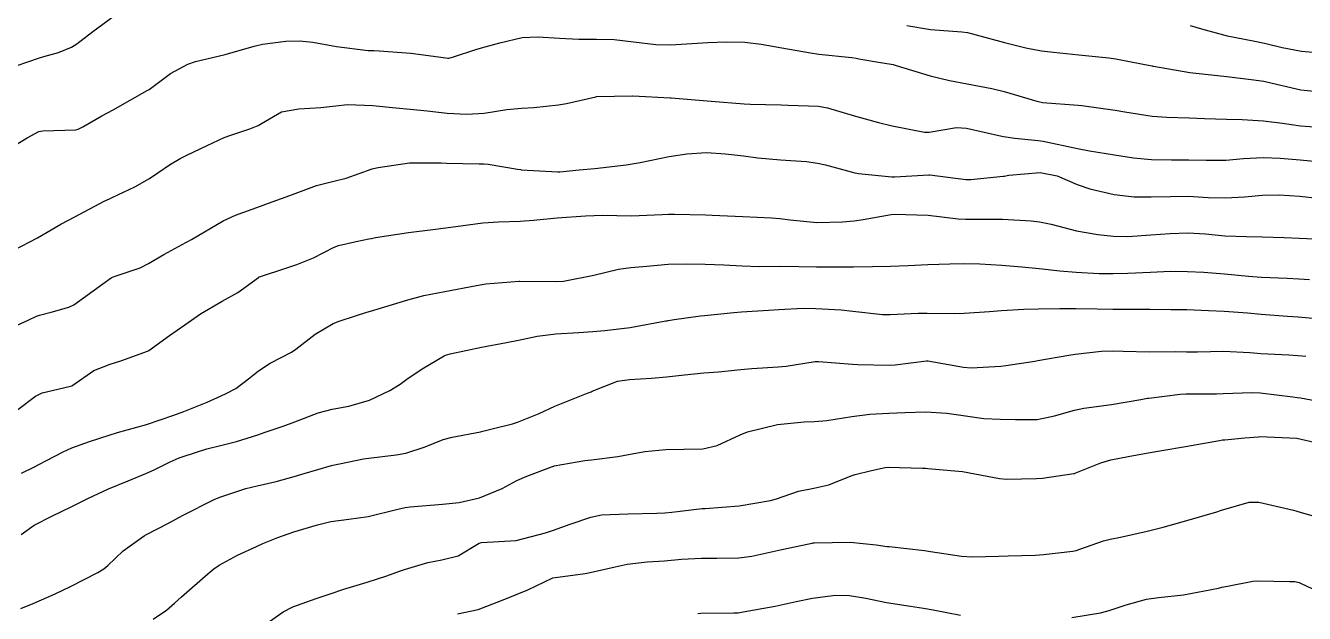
# Model space of a CAD drawing. Header units: metres. Extents: x 307586 to 320046, y 7427249 to 7434250.
# Drawn here: x 319662.3 to 319731.2, y 7429329.7 to 7429361.4 of the extents above; entities that cross this region are included whole.
import ezdxf

# ---------------------------------------------------------------- set-up
doc = ezdxf.new("R2010")
doc.units = ezdxf.units.M
doc.header["$MEASUREMENT"] = 0
doc.layers.add('Curvas de Nivel 1m', color=11, linetype='Continuous')
doc.layers.add('Curvas de Nivel 5m', color=15, linetype='Continuous')

msp = doc.modelspace()

# ---------------------------------------------------------------- linework, layer by layer
at = {"layer": 'Curvas de Nivel 1m', "flags": 128}
for points, elevation in [([(319661.754, 7429359.187), (319663.008, 7429359.621), (319663.244, 7429359.684), (319664.025, 7429359.91), (319664.729, 7429360.189), (319665.018, 7429360.373), (319665.879, 7429361.036), (319667.033, 7429361.88)], 856), ([(319709.75, 7429361.363), (319711.031, 7429361.133), (319712.715, 7429361.01), (319713.029, 7429360.973), (319713.484, 7429360.86), (319715.024, 7429360.432), (319716.164, 7429360.146), (319717.02, 7429359.99), (319717.669, 7429359.92), (319719.018, 7429359.784), (319720.639, 7429359.612), (319721.016, 7429359.554), (319721.292, 7429359.502), (319722.873, 7429359.202), (319722.988, 7429359.176), (319723.013, 7429359.174), (319723.046, 7429359.166), (319725.009, 7429358.832), (319726.498, 7429358.655), (319727.007, 7429358.603), (319728.321, 7429358.451), (319729.005, 7429358.351), (319729.991, 7429358.132), (319731.001, 7429357.891), (319731.72, 7429357.819)], 856), ([(319660.948, 7429354.466), (319662.335, 7429355.307), (319662.96, 7429355.641), (319663.191, 7429355.687), (319664.961, 7429355.729), (319665.096, 7429355.764), (319665.338, 7429355.896), (319666.363, 7429356.492), (319666.972, 7429356.82), (319668.813, 7429357.853), (319668.92, 7429357.914), (319668.985, 7429357.962), (319670.062, 7429358.774), (319671.005, 7429359.28), (319671.408, 7429359.423), (319673.013, 7429359.8), (319674.566, 7429360.236), (319675.019, 7429360.348), (319676.274, 7429360.513), (319677.021, 7429360.527), (319677.728, 7429360.457), (319679.018, 7429360.219), (319680.714, 7429360.015), (319681.016, 7429360.005), (319681.308, 7429359.998), (319683.015, 7429359.862), (319684.513, 7429359.665), (319685.012, 7429359.596), (319685.071, 7429359.6), (319685.257, 7429359.658), (319686.574, 7429360.088), (319687.019, 7429360.208), (319687.819, 7429360.426), (319689.024, 7429360.706), (319689.872, 7429360.754), (319691.024, 7429360.679), (319692.066, 7429360.617), (319693.024, 7429360.618), (319693.977, 7429360.597), (319695.022, 7429360.479), (319696.222, 7429360.327), (319697.021, 7429360.309), (319697.887, 7429360.372), (319699.022, 7429360.443), (319700.019, 7429360.484), (319701.023, 7429360.459), (319701.908, 7429360.343), (319703.02, 7429360.155), (319704.567, 7429359.875), (319705.017, 7429359.807), (319706.789, 7429359.628), (319707.015, 7429359.589), (319707.171, 7429359.554), (319708.233, 7429359.382), (319708.909, 7429359.269), (319709.012, 7429359.249), (319709.177, 7429359.203), (319711.006, 7429358.637), (319712.059, 7429358.389), (319713.002, 7429358.221), (319714.337, 7429357.97), (319714.998, 7429357.807), (319716.77, 7429357.282), (319716.992, 7429357.218), (319717.063, 7429357.208), (319718.99, 7429357.069), (319719.186, 7429357.052), (319720.986, 7429356.798), (319721.501, 7429356.707), (319722.982, 7429356.465), (319723.764, 7429356.41), (319724.981, 7429356.382), (319725.798, 7429356.351), (319726.98, 7429356.311), (319727.834, 7429356.287), (319728.979, 7429356.214), (319730.012, 7429356.085), (319730.976, 7429355.958), (319732.212, 7429355.854)], 857), ([(319661.592, 7429349.23), (319662.893, 7429349.92), (319664.153, 7429350.655), (319664.904, 7429351.054), (319666.497, 7429351.884), (319666.775, 7429352.021), (319666.916, 7429352.086), (319668.133, 7429352.653), (319668.932, 7429353.117), (319669.374, 7429353.408), (319670.01, 7429353.839), (319670.592, 7429354.188), (319670.948, 7429354.366), (319672.032, 7429354.892), (319672.958, 7429355.312), (319673.314, 7429355.442), (319674.349, 7429355.786), (319674.783, 7429355.964), (319674.966, 7429356.076), (319676.045, 7429356.697), (319676.974, 7429356.867), (319678.162, 7429356.929), (319678.976, 7429357.036), (319679.607, 7429357.094), (319680.976, 7429357.037), (319682.207, 7429356.924), (319682.975, 7429356.856), (319683.894, 7429356.751), (319684.973, 7429356.631), (319686.036, 7429356.586), (319686.973, 7429356.64), (319688.186, 7429356.833), (319688.976, 7429356.909), (319689.65, 7429356.93), (319690.985, 7429357.079), (319691.41, 7429357.161), (319692.992, 7429357.521), (319693.028, 7429357.524), (319693.993, 7429357.55), (319694.963, 7429357.57), (319694.993, 7429357.57), (319695.66, 7429357.533), (319696.992, 7429357.465), (319697.051, 7429357.46), (319698.99, 7429357.291), (319699.203, 7429357.275), (319700.988, 7429357.141), (319701.327, 7429357.126), (319702.988, 7429357.08), (319703.353, 7429357.071), (319704.987, 7429357.012), (319705.477, 7429356.923), (319706.979, 7429356.476), (319708.224, 7429356.132), (319708.972, 7429355.957), (319710.704, 7429355.615), (319710.967, 7429355.616), (319712.438, 7429355.861), (319712.971, 7429355.83), (319714.873, 7429355.393), (319714.964, 7429355.375), (319715.585, 7429355.291), (319716.843, 7429355.153), (319716.962, 7429355.144), (319717.11, 7429355.12), (319718.958, 7429354.725), (319719.602, 7429354.598), (319720.954, 7429354.383), (319721.968, 7429354.23), (319722.952, 7429354.137), (319724.026, 7429354.116), (319724.952, 7429354.118), (319725.884, 7429354.098), (319726.952, 7429354.108), (319727.908, 7429354.186), (319728.954, 7429354.237), (319729.873, 7429354.202), (319730.953, 7429354.117), (319731.883, 7429354.027)], 858), ([(319660.831, 7429344.772), (319662.383, 7429345.471), (319662.841, 7429345.689), (319663.01, 7429345.749), (319663.634, 7429345.912), (319664.58, 7429346.169), (319664.847, 7429346.298), (319666.408, 7429347.427), (319666.862, 7429347.757), (319666.934, 7429347.798), (319667.13, 7429347.867), (319668.422, 7429348.302), (319668.873, 7429348.522), (319669.703, 7429349.019), (319670.89, 7429349.655), (319671.005, 7429349.715), (319671.197, 7429349.825), (319672.903, 7429350.827), (319673.56, 7429351.139), (319674.911, 7429351.626), (319675.351, 7429351.776), (319676.49, 7429352.193), (319676.922, 7429352.361), (319677.941, 7429352.731), (319678.932, 7429352.977), (319679.528, 7429353.13), (319680.942, 7429353.627), (319681.005, 7429353.646), (319681.254, 7429353.705), (319682.946, 7429353.958), (319684.648, 7429353.961), (319684.946, 7429353.945), (319686.694, 7429353.894), (319686.945, 7429353.898), (319687.195, 7429353.886), (319688.761, 7429353.613), (319688.943, 7429353.588), (319688.971, 7429353.582), (319690.941, 7429353.479), (319691.052, 7429353.478), (319692.092, 7429353.573), (319692.944, 7429353.658), (319694.633, 7429353.856), (319694.946, 7429353.894), (319695.384, 7429353.972), (319696.951, 7429354.291), (319697.901, 7429354.449), (319698.953, 7429354.512), (319699.989, 7429354.444), (319700.951, 7429354.328), (319701.723, 7429354.231), (319702.95, 7429354.119), (319704.343, 7429354.032), (319704.948, 7429353.943), (319705.375, 7429353.844), (319706.943, 7429353.417), (319706.968, 7429353.415), (319707.158, 7429353.388), (319708.94, 7429353.206), (319709.106, 7429353.203), (319710.942, 7429353.303), (319710.989, 7429353.303), (319712.939, 7429353.052), (319713.207, 7429353.049), (319714.942, 7429353.228), (319715.004, 7429353.237), (319715.261, 7429353.295), (319716.945, 7429353.443), (319717.856, 7429353.261), (319718.936, 7429352.796), (319719.621, 7429352.554), (319720.928, 7429352.253), (319722.01, 7429352.13), (319722.927, 7429352.114), (319723.969, 7429352.148), (319724.928, 7429352.154), (319726, 7429352.091), (319726.927, 7429352.061), (319727.95, 7429352.117), (319728.929, 7429352.213), (319729.821, 7429352.234), (319730.933, 7429352.162), (319731.892, 7429352.055)], 859), ([(319662.038, 7429337.232), (319662.74, 7429337.579), (319662.965, 7429337.693), (319663.38, 7429337.914), (319664.27, 7429338.385), (319664.753, 7429338.597), (319665.707, 7429338.937), (319666.764, 7429339.285), (319667.211, 7429339.421), (319668.773, 7429339.85), (319670.25, 7429340.363), (319670.78, 7429340.553), (319672.032, 7429341.058), (319672.789, 7429341.395), (319673.07, 7429341.518), (319673.591, 7429341.792), (319674.263, 7429342.323), (319674.807, 7429342.751), (319675.433, 7429343.151), (319676.578, 7429343.754), (319676.825, 7429343.911), (319677.858, 7429344.715), (319678.839, 7429345.291), (319679.147, 7429345.419), (319680.045, 7429345.718), (319680.655, 7429345.902), (319680.845, 7429345.958), (319681.213, 7429346.071), (319682.852, 7429346.573), (319683.717, 7429346.809), (319684.857, 7429347.026), (319686.566, 7429347.34), (319686.861, 7429347.397), (319687.063, 7429347.426), (319688.863, 7429347.579), (319688.891, 7429347.581), (319690.863, 7429347.558), (319691.243, 7429347.584), (319692.876, 7429347.898), (319694.208, 7429348.218), (319694.881, 7429348.313), (319695.74, 7429348.386), (319696.883, 7429348.488), (319697.878, 7429348.505), (319698.883, 7429348.486), (319699.897, 7429348.466), (319700.882, 7429348.403), (319701.798, 7429348.373), (319702.882, 7429348.389), (319703.941, 7429348.371), (319704.882, 7429348.345), (319705.824, 7429348.348), (319706.882, 7429348.346), (319707.896, 7429348.366), (319708.883, 7429348.391), (319709.825, 7429348.419), (319710.884, 7429348.48), (319712.072, 7429348.519), (319712.885, 7429348.523), (319713.685, 7429348.511), (319714.884, 7429348.445), (319715.956, 7429348.356), (319716.883, 7429348.269), (319718.001, 7429348.139), (319718.881, 7429348.058), (319720.12, 7429347.999), (319720.88, 7429347.984), (319721.67, 7429348.007), (319722.882, 7429348.069), (319723.962, 7429348.11), (319724.882, 7429348.104), (319725.769, 7429348.054), (319726.881, 7429347.969), (319728.173, 7429347.844), (319728.88, 7429347.797), (319730.257, 7429347.739), (319730.879, 7429347.71), (319731.453, 7429347.675)], 861), ([(319662.021, 7429333.93), (319662.708, 7429334.432), (319663.695, 7429334.929), (319664.718, 7429335.423), (319665.642, 7429335.886), (319666.728, 7429336.393), (319667.774, 7429336.818), (319668.736, 7429337.205), (319669.179, 7429337.405), (319670.042, 7429337.837), (319670.53, 7429338.049), (319670.747, 7429338.124), (319672.027, 7429338.538), (319672.757, 7429338.728), (319673.614, 7429338.937), (319674.766, 7429339.302), (319675.12, 7429339.422), (319676.135, 7429339.76), (319676.775, 7429340.002), (319678.03, 7429340.488), (319678.782, 7429340.679), (319679.672, 7429340.833), (319680.788, 7429341.169), (319681.889, 7429341.694), (319682.448, 7429342.035), (319682.802, 7429342.29), (319683.628, 7429342.854), (319684.821, 7429343.561), (319684.892, 7429343.589), (319685.14, 7429343.655), (319686.827, 7429344.019), (319688.18, 7429344.266), (319688.831, 7429344.397), (319689.825, 7429344.608), (319690.834, 7429344.732), (319692.078, 7429344.814), (319692.836, 7429344.871), (319693.473, 7429344.918), (319694.838, 7429345.083), (319696.766, 7429345.435), (319696.842, 7429345.448), (319696.895, 7429345.457), (319697.221, 7429345.506), (319698.635, 7429345.703), (319698.846, 7429345.728), (319700.428, 7429345.895), (319700.85, 7429345.927), (319702.29, 7429346.01), (319702.852, 7429346.047), (319704.162, 7429346.118), (319704.853, 7429346.113), (319706.221, 7429346.031), (319706.852, 7429345.965), (319708.443, 7429345.78), (319708.849, 7429345.773), (319710.358, 7429345.848), (319710.85, 7429345.855), (319712.342, 7429345.836), (319712.851, 7429345.85), (319714.218, 7429345.941), (319714.853, 7429345.992), (319716.069, 7429346.067), (319716.855, 7429346.089), (319718.006, 7429346.108), (319718.856, 7429346.099), (319720.015, 7429346.079), (319720.856, 7429346.076), (319722.003, 7429346.066), (319722.856, 7429346.071), (319723.985, 7429346.059), (319724.856, 7429346.042), (319726.019, 7429345.999), (319726.855, 7429345.965), (319728.119, 7429345.872), (319728.853, 7429345.797), (319730.279, 7429345.688), (319730.851, 7429345.648), (319732.422, 7429345.514)], 862), ([(319661.995, 7429329.93), (319662.656, 7429330.199), (319663.849, 7429330.721), (319664.665, 7429331.114), (319666.154, 7429331.878), (319666.477, 7429332.072), (319666.679, 7429332.26), (319667.505, 7429333.048), (319668.642, 7429333.851), (319668.678, 7429333.875), (319668.703, 7429333.884), (319669.99, 7429334.557), (319670.714, 7429334.95), (319672.411, 7429335.805), (319672.724, 7429335.933), (319674.12, 7429336.395), (319674.731, 7429336.55), (319675.751, 7429336.782), (319676.736, 7429337.05), (319677.275, 7429337.207), (319678.742, 7429337.636), (319678.816, 7429337.656), (319679.168, 7429337.726), (319680.463, 7429337.997), (319680.748, 7429338.036), (319682.222, 7429338.217), (319682.752, 7429338.314), (319683.786, 7429338.641), (319684.764, 7429339.038), (319685.241, 7429339.177), (319686.77, 7429339.455), (319686.908, 7429339.491), (319687.403, 7429339.624), (319688.493, 7429339.895), (319688.777, 7429339.97), (319689.942, 7429340.438), (319690.785, 7429340.841), (319692.579, 7429341.563), (319692.734, 7429341.621), (319692.794, 7429341.644), (319694.166, 7429342.183), (319694.804, 7429342.273), (319695.984, 7429342.343), (319696.807, 7429342.429), (319697.777, 7429342.532), (319698.81, 7429342.632), (319699.598, 7429342.695), (319700.813, 7429342.817), (319701.402, 7429342.874), (319702.816, 7429342.962), (319703.249, 7429343.003), (319704.82, 7429343.244), (319704.989, 7429343.249), (319706.819, 7429343.111), (319707.112, 7429343.093), (319708.818, 7429343.049), (319709.119, 7429343.066), (319710.822, 7429343.287), (319710.89, 7429343.281), (319712.817, 7429342.94), (319713.218, 7429342.915), (319714.818, 7429342.999), (319715.091, 7429343.024), (319716.658, 7429343.272), (319716.823, 7429343.3), (319718.492, 7429343.588), (319718.827, 7429343.637), (319720.255, 7429343.809), (319720.829, 7429343.828), (319721.417, 7429343.809), (319722.829, 7429343.772), (319724.227, 7429343.788), (319724.829, 7429343.778), (319725.43, 7429343.772), (319726.829, 7429343.797), (319728.238, 7429343.727), (319728.828, 7429343.685), (319730.343, 7429343.6), (319730.827, 7429343.568), (319731.255, 7429343.531)], 863), ([(319669.134, 7429329.356), (319669.849, 7429329.838), (319670.274, 7429330.216), (319670.66, 7429330.573), (319672.069, 7429331.809), (319672.403, 7429332.078), (319672.68, 7429332.267), (319673.667, 7429332.812), (319674.695, 7429333.281), (319675.041, 7429333.432), (319675.843, 7429333.763), (319676.706, 7429334.061), (319677.993, 7429334.454), (319678.712, 7429334.633), (319679.679, 7429334.755), (319680.715, 7429334.892), (319682.314, 7429335.281), (319682.72, 7429335.378), (319682.984, 7429335.414), (319684.722, 7429335.551), (319685.616, 7429335.647), (319686.726, 7429335.892), (319687.946, 7429336.402), (319688.735, 7429336.829), (319689.267, 7429337.075), (319690.659, 7429337.591), (319690.721, 7429337.613), (319690.743, 7429337.617), (319692.405, 7429337.909), (319692.749, 7429337.956), (319694.171, 7429338.126), (319694.753, 7429338.239), (319695.633, 7429338.404), (319696.763, 7429338.508), (319697.739, 7429338.525), (319698.763, 7429338.547), (319699.526, 7429338.722), (319700.771, 7429339.303), (319701.17, 7429339.464), (319702.777, 7429339.85), (319704.214, 7429339.99), (319704.779, 7429340.011), (319705.441, 7429340.072), (319706.782, 7429340.279), (319707.753, 7429340.411), (319708.784, 7429340.463), (319709.648, 7429340.497), (319710.785, 7429340.534), (319711.914, 7429340.463), (319712.783, 7429340.333), (319713.913, 7429340.177), (319714.781, 7429340.147), (319715.615, 7429340.121), (319716.781, 7429340.122), (319717.718, 7429340.326), (319718.787, 7429340.634), (319719.299, 7429340.734), (319720.79, 7429340.938), (319722.372, 7429341.206), (319722.726, 7429341.269), (319722.794, 7429341.281), (319724.494, 7429341.487), (319724.798, 7429341.506), (319726.446, 7429341.507), (319726.798, 7429341.518), (319728.355, 7429341.579), (319728.799, 7429341.554), (319730.57, 7429341.339), (319730.796, 7429341.315), (319730.981, 7429341.292), (319732.032, 7429341.092)], 864), ([(319685.539, 7429329.647), (319686.655, 7429329.879), (319687.912, 7429330.366), (319688.664, 7429330.68), (319689.322, 7429330.948), (319690.673, 7429331.59), (319692.412, 7429331.828), (319692.678, 7429331.878), (319694.039, 7429332.19), (319694.685, 7429332.323), (319695.756, 7429332.455), (319696.688, 7429332.514), (319697.602, 7429332.588), (319698.69, 7429332.652), (319699.515, 7429332.657), (319700.691, 7429332.669), (319701.398, 7429332.754), (319702.697, 7429333.045), (319703.016, 7429333.119), (319704.464, 7429333.422), (319704.657, 7429333.466), (319704.703, 7429333.473), (319704.767, 7429333.482), (319706.704, 7429333.506), (319708.093, 7429333.376), (319708.702, 7429333.284), (319708.802, 7429333.269), (319710.699, 7429333.065), (319711.026, 7429333.017), (319712.694, 7429332.754), (319713.295, 7429332.713), (319714.695, 7429332.759), (319715.212, 7429332.776), (319716.696, 7429332.811), (319717.116, 7429332.847), (319718.7, 7429333.024), (319718.887, 7429333.061), (319719.394, 7429333.243), (319720.354, 7429333.586), (319720.707, 7429333.672), (319721.27, 7429333.783), (319722.712, 7429334.113), (319723.578, 7429334.328), (319724.718, 7429334.65), (319726.457, 7429335.154), (319726.655, 7429335.22), (319726.724, 7429335.241), (319728.2, 7429335.667), (319728.731, 7429335.673), (319730.606, 7429335.23), (319730.724, 7429335.197), (319731.018, 7429335.106), (319732.361, 7429334.727)], 866), ([(319718.655, 7429329.446), (319720.19, 7429329.702), (319720.659, 7429329.822), (319721.575, 7429330.129), (319722.665, 7429330.44), (319723.325, 7429330.535), (319724.668, 7429330.672), (319726.56, 7429331.04), (319726.672, 7429331.073), (319726.737, 7429331.084), (319727.04, 7429331.146), (319728.402, 7429331.408), (319728.677, 7429331.427), (319730.393, 7429331.397), (319730.677, 7429331.392), (319730.901, 7429331.332), (319731.389, 7429331.099), (319732.306, 7429330.714), (319732.675, 7429330.576), (319733.363, 7429330.383), (319734.67, 7429330.203), (319735.618, 7429330.096), (319736.666, 7429329.905), (319738.187, 7429329.488)], 867), ([(319698.485, 7429329.661), (319698.655, 7429329.683), (319700.425, 7429329.702), (319700.655, 7429329.71), (319700.939, 7429329.749), (319702.659, 7429330.071), (319703.783, 7429330.308), (319704.664, 7429330.494), (319705.912, 7429330.648), (319706.665, 7429330.641), (319707.548, 7429330.498), (319708.662, 7429330.263), (319709.958, 7429330.059), (319710.659, 7429329.951), (319711.172, 7429329.856), (319712.655, 7429329.569)], 867)]:
    msp.add_lwpolyline(points, dxfattribs=dict(at, elevation=elevation))
at = {"layer": 'Curvas de Nivel 5m', "flags": 128}
for points, elevation in [([(319725.036, 7429361.356), (319725.635, 7429361.174), (319727.029, 7429360.791), (319728.418, 7429360.524), (319729.032, 7429360.403), (319729.982, 7429360.167), (319731.026, 7429359.97), (319732.247, 7429359.87)], 855), ([(319660.879, 7429339.948), (319662.787, 7429341.373), (319663.153, 7429341.552), (319664.601, 7429341.902), (319664.75, 7429341.944), (319664.794, 7429341.971), (319665.928, 7429342.762), (319666.811, 7429343.104), (319667.395, 7429343.283), (319668.822, 7429343.806), (319668.852, 7429343.82), (319668.889, 7429343.849), (319670.014, 7429344.656), (319670.837, 7429345.22), (319671.686, 7429345.817), (319672.85, 7429346.508), (319673.685, 7429346.961), (319674.805, 7429347.781), (319674.839, 7429347.804), (319674.863, 7429347.818), (319676.329, 7429348.3), (319676.874, 7429348.478), (319677.78, 7429348.84), (319678.888, 7429349.412), (319679.115, 7429349.502), (319680.076, 7429349.718), (319680.752, 7429349.854), (319680.895, 7429349.88), (319681.112, 7429349.924), (319682.898, 7429350.196), (319684.203, 7429350.363), (319684.901, 7429350.449), (319685.836, 7429350.58), (319686.904, 7429350.726), (319687.748, 7429350.779), (319688.905, 7429350.809), (319689.639, 7429350.869), (319690.907, 7429350.985), (319692.431, 7429351.09), (319692.909, 7429351.122), (319693.338, 7429351.126), (319694.908, 7429351.091), (319696.561, 7429351.167), (319696.91, 7429351.187), (319697.23, 7429351.187), (319698.91, 7429351.155), (319699.254, 7429351.142), (319700.909, 7429351.055), (319702.457, 7429350.995), (319702.908, 7429350.956), (319703.46, 7429350.882), (319704.906, 7429350.742), (319706.283, 7429350.776), (319706.907, 7429350.832), (319707.397, 7429350.896), (319708.911, 7429351.17), (319709.086, 7429351.194), (319710.911, 7429351.143), (319712.53, 7429350.946), (319712.909, 7429350.913), (319713.314, 7429350.911), (319714.909, 7429350.92), (319716.464, 7429350.832), (319716.908, 7429350.775), (319717.528, 7429350.643), (319718.903, 7429350.299), (319720.043, 7429350.097), (319720.901, 7429350.002), (319721.676, 7429349.994), (319722.902, 7429350.068), (319723.945, 7429350.148), (319724.903, 7429350.189), (319725.861, 7429350.124), (319726.902, 7429350.014), (319728.063, 7429349.977), (319728.901, 7429349.975), (319730.093, 7429349.926), (319730.905, 7429349.893), (319732.155, 7429349.84)], 860), ([(319675.275, 7429329.139), (319676.132, 7429329.758), (319676.656, 7429330.02), (319677.917, 7429330.481), (319678.663, 7429330.725), (319679.413, 7429330.975), (319680.669, 7429331.353), (319681.729, 7429331.694), (319682.415, 7429331.946), (319682.678, 7429332.04), (319683.929, 7429332.422), (319684.686, 7429332.562), (319685.563, 7429332.774), (319686.7, 7429333.451), (319686.832, 7429333.498), (319688.703, 7429333.61), (319690.284, 7429334.017), (319690.709, 7429334.151), (319691.616, 7429334.48), (319692.716, 7429334.862), (319693.293, 7429334.978), (319694.718, 7429335.043), (319696.282, 7429335.08), (319696.719, 7429335.1), (319697.096, 7429335.13), (319698.721, 7429335.32), (319698.877, 7429335.333), (319700.723, 7429335.47), (319702.415, 7429335.757), (319702.729, 7429335.843), (319703.909, 7429336.255), (319704.738, 7429336.425), (319705.55, 7429336.599), (319706.748, 7429337.079), (319706.975, 7429337.163), (319707.843, 7429337.379), (319708.587, 7429337.54), (319708.755, 7429337.552), (319710.601, 7429337.505), (319710.754, 7429337.493), (319710.891, 7429337.484), (319712.753, 7429337.32), (319714.748, 7429336.94), (319715.127, 7429336.915), (319716.748, 7429336.937), (319717.059, 7429336.956), (319718.752, 7429337.205), (319718.784, 7429337.218), (319718.86, 7429337.249), (319720.21, 7429337.784), (319720.76, 7429337.945), (319721.678, 7429338.132), (319722.764, 7429338.33), (319723.499, 7429338.459), (319724.768, 7429338.676), (319726.613, 7429338.994), (319726.772, 7429339.018), (319726.89, 7429339.031), (319727.976, 7429339.138), (319728.707, 7429339.197), (319728.774, 7429339.2), (319730.773, 7429339.11), (319732.418, 7429338.734)], 865)]:
    msp.add_lwpolyline(points, dxfattribs=dict(at, elevation=elevation))

doc.saveas('drawing.dxf')
